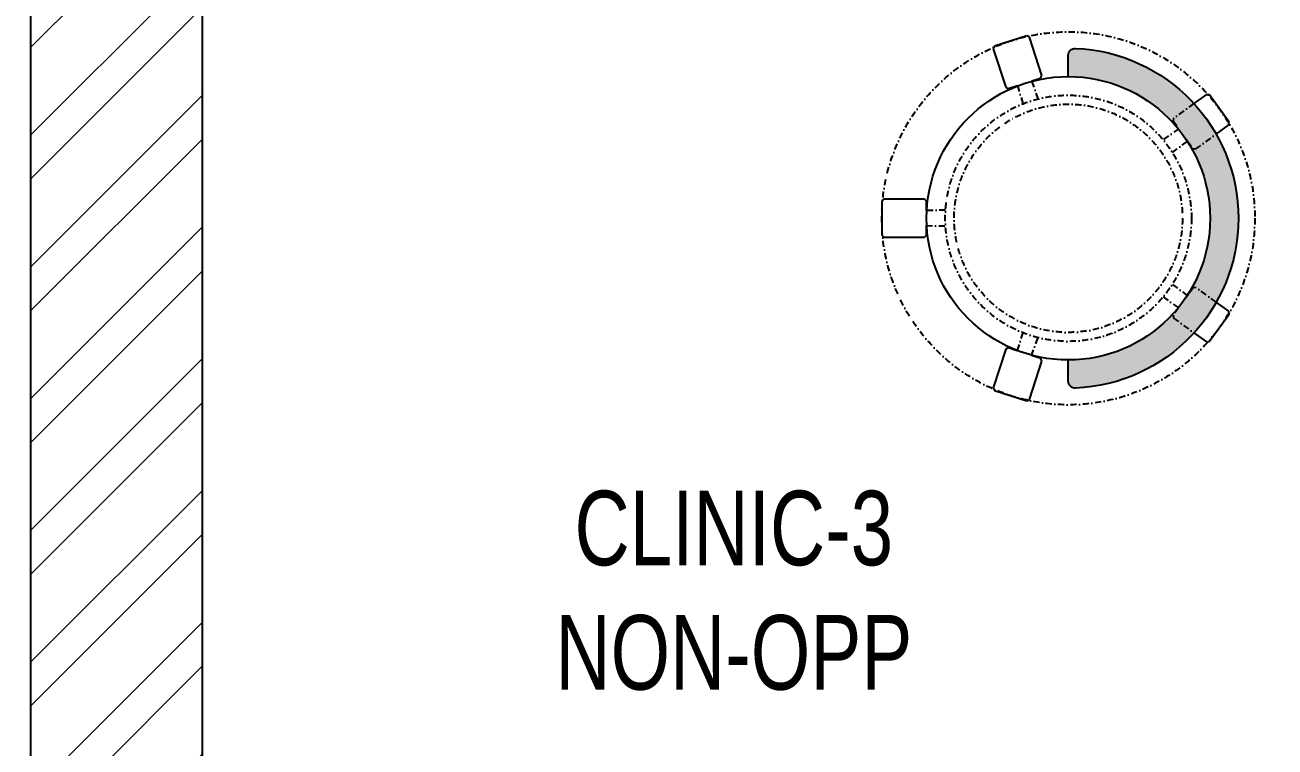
# Model space of a CAD drawing. Header units: feet. Extents: x 2962375 to 2970774, y -5767548 to -5746399.
# Drawn here: x 2962605 to 2964280, y -5752400 to -5751432 of the extents above; entities that cross this region are included whole.
import ezdxf

# ---------------------------------------------------------------- set-up
doc = ezdxf.new("R2010")
doc.units = ezdxf.units.FT
doc.header["$LTSCALE"] = 33
doc.header["$MEASUREMENT"] = 0
doc.linetypes.add('DASHDOT2', pattern=[0.5, 0.25, -0.125, 0, -0.125])
doc.layers.add('A-WALL', color=1, linetype='Continuous')
for name, color, linetype, lineweight in [('HATCH', 9, 'Continuous', 9), ('LENS-DIM', 252, 'Continuous', 5), ('LENS-FURNITURE', 13, 'Continuous', 9), ('LENS-TEXT', 31, 'Continuous', 5), ('LN-ELEVATION-1', 81, 'Continuous', 25), ('LN-HATCH', 251, 'Continuous', 0)]:
    doc.layers.add(name, color=color, linetype=linetype, lineweight=lineweight)
doc.styles.add('LK TXT', font='GILC____.TTF', dxfattribs={"height": 100})

# ---------------------------------------------------------------- blocks, each defined once
blk = doc.blocks.new('DR STOOL')
at = {"layer": 'HATCH'}
h = blk.add_hatch(dxfattribs=at)
h.set_pattern_fill('ANSI36', color=250, angle=-90.00000000000001)
h.set_pattern_definition([(315, (-227.8099174643867, 917.3997257252777), (6.173926083235043, -1.683798022700468), [7.9375, -1.587499999999999, 0, -1.587499999999999])])
edge = h.paths.add_edge_path()
edge.add_line((-190.0000000041909, 4.511094e-10), (-218.6899174675346, 4.511094e-10))
edge.add_arc((-218.6899174670689, 9.120000000388245), 9.119999999940092, 177.6119845363388, 269.9999999996136, ccw=False)
edge.add_arc((-1.8626451e-09, 3.565219e-10), 228.000000002257, 2.3880154632688004, 177.6119845367313, ccw=False)
edge.add_arc((218.6899174633436, 9.120000000497384), 9.120000000051716, -90.00000000034493, 2.3880154629299, ccw=False)
edge.add_line((218.6899174633436, 4.511094e-10), (190, 4.511094e-10))
edge.add_arc((-1.8626451e-09, 4.511094e-10), 190.000000001979, -1.27e-14, 180)
at = {"layer": 'LN-ELEVATION-1', "color": 1, "ltscale": 100}
for p, q in [((-128.6221585394814, 215.4841044476634), (-165.2704676063731, 189.0243927398114)), ((-124.7228340068832, 214.8545704018979), (-128.6221585394814, 215.4841044476634)), ((-112.6981821293011, 198.1996966340157), (-124.7228340068832, 214.8545704018979)), ((124.7553772013634, 214.9803744515593), (112.5488144652918, 198.2845540212292)), ((128.7014972954057, 215.5933048763618), (124.7553772013634, 214.9803744515593)), ((128.7014972954057, 215.5933048763618), (124.7553772013634, 214.9803744515593)), ((165.1911288509145, 188.915192311113), (128.7014972954057, 215.5933048763618)), ((165.1911288509145, 188.915192311113), (128.7014972954057, 215.5933048763618)), ((-165.2704676063731, 189.0243927398114), (-165.9069543029182, 185.0820035930228)), ((-165.9069543029182, 185.0820035930228), (-153.8003208162263, 168.3135803133482)), ((153.6734594982117, 168.4294150282658), (165.7973639420234, 185.0121775862135)), ((165.7973639420234, 185.0121775862135), (165.1911288509145, 188.915192311113)), ((165.7973639420234, 185.0121775862135), (165.1911288509145, 188.915192311113)), ((-191.2928382232785, -35.45407700946089), (-242.9550312487409, -52.24013893969095)), ((-187.9259491492994, -37.1695928365807), (-191.2928382232785, -35.45407700946089)), ((-184.1424400564283, -48.81403796559607), (-187.9259491492994, -37.1695928365807)), ((188.0651108901948, -36.96233201187715), (184.0504167033359, -49.19388854173303)), ((191.3981811110861, -35.27656588272658), (188.0651108901948, -36.96233201187715)), ((243.0100176925771, -52.21682526778022), (191.3981811110861, -35.27656588272658)), ((-242.9550312487409, -52.24013893969095), (-244.7482102331705, -55.75945052818861)), ((-244.7482102331705, -55.75945052818861), (-230.7800458371639, -98.74904560100549)), ((230.715890809428, -98.7280946081737), (244.8123673382215, -55.78040257930116)), ((244.8123673382215, -55.78040257930116), (243.0100176925771, -52.21682526778022)), ((-173.8639617776498, -80.4479453730819), (-177.8421125086024, -68.2044548037811)), ((-175.5596735184081, -83.7759667420105), (-173.8639617776498, -80.4479453730819)), ((177.6922140880488, -68.56540505095472), (173.8739495249465, -80.1985000452405)), ((173.8739495249465, -80.1985000452405), (175.5794035866856, -83.5704969359358)), ((175.5794035866856, -83.5704969359358), (227.1912401677109, -100.5107563209894)), ((-230.7800458371639, -98.74904560100549), (-227.2218665438704, -100.5620286722478)), ((-227.2218665438704, -100.5620286722478), (-175.5596735184081, -83.7759667420105)), ((227.1912401677109, -100.5107563209894), (230.715890809428, -98.7280946081737)), ((-22.72193054761737, -190.2142363802995), (-25.39390889601782, -192.886214728569)), ((-25.39390889601782, -192.886214728569), (-25.39390889601782, -247.2070584567482)), ((-10.47823652112856, -190.2142363802995), (-22.72193054761737, -190.2142363802995)), ((22.78362171910703, -190.2142363802995), (9.910054048988968, -190.2142363802995)), ((25.42475448176265, -192.8553691428751), (22.78362171910703, -190.2142363802995)), ((25.42475448176265, -247.1762128710543), (25.42475448176265, -192.8553691428751)), ((-25.39390889601782, -247.2070584567482), (-22.60096735274419, -250)), ((-22.60096735274419, -250), (22.60096735274419, -250)), ((22.60096735274419, -250), (25.42475448176265, -247.1762128710543))]:
    blk.add_line(p, q, dxfattribs=at)
at = {"layer": 'LN-ELEVATION-1', "linetype": 'DASHDOT2'}
for p, q in [((-92.92521573789418, 170.8129362839827), (-112.6981821293011, 198.1996966340157)), ((112.5488144652918, 198.2845540212292), (92.69529851106927, 171.1294289919315)), ((-153.8003208162263, 168.3135803133482), (-134.1093360339291, 141.0403694751003)), ((-93.52748446213081, 167.0824927485227), (-92.92521573789418, 170.8129362839827)), ((92.69529851106927, 171.1294289919315), (93.26858203159645, 167.4385604566923)), ((133.7372852512635, 141.1612321265929), (153.6734594982117, 168.4294150282658)), ((-103.4542870586738, 159.9154408004979), (-93.52748446213081, 167.0824927485227)), ((-88.15393704269081, 139.4771787207864), (-103.4542870586738, 159.9154408004979)), ((103.6608748426661, 159.8406005539291), (88.19885099539533, 139.4487815762331)), ((93.26858203159645, 167.4385604566923), (103.6608748426661, 159.8406005539291)), ((-134.1093360339291, 141.0403694751003), (-130.4219571123831, 140.4450534014686)), ((-130.4219571123831, 140.4450534014686), (-119.9844727469608, 147.9808124662595)), ((-119.9844727469608, 147.9808124662595), (-105.3687285655178, 126.9741353208374)), ((105.4096150295809, 126.94019481352), (120.1194891873747, 147.8074627162714)), ((120.1194891873747, 147.8074627162714), (130.0033113472163, 140.5812532722048)), ((130.0033113472163, 140.5812532722048), (133.7372852512635, 141.1612321265929)), ((-159.954806596972, -40.49024384317454), (-184.1424400564283, -48.81403796559607)), ((184.0504167033359, -49.19388854173303), (159.8786162491887, -40.79004861696012)), ((-177.8421125086024, -68.2044548037811), (-153.4148110738024, -60.73628028803068)), ((153.3006618716754, -61.02382378749462), (177.6922140880488, -68.56540505095472)), ((-10.92024635523557, -164.6382343793375), (-10.47823652112856, -190.2142363802995)), ((9.910054048988968, -190.2142363802995), (10.35584833659231, -164.674698740353))]:
    blk.add_line(p, q, dxfattribs=at)
at = {"layer": 'LN-ELEVATION-1', "color": 1, "ltscale": 100}
blk.add_lwpolyline([(-190.0000000023283, 0), (-218.6899174656719, 0, -0.4264743413925903), (-227.8019973598421, 9.5, -0.959166304662544), (227.8019973593764, 9.5, -0.4264743413925903), (218.6899174647406, 0), (190.0000000013969, 0)], format="xyb", dxfattribs=at)
at = {"layer": 'LN-ELEVATION-1', "linetype": 'DASHDOT2'}
for radius in [250, 165, 153]:
    blk.add_circle((0, 0), radius, dxfattribs=at)
at = {"layer": 'LN-ELEVATION-1', "color": 1, "ltscale": 100}
blk.add_circle((0, 0), 190, dxfattribs=at)
blk = doc.blocks.new('A$C85344c99')
at = {"layer": 'LN-HATCH'}
h = blk.add_hatch(dxfattribs=at)
h.set_pattern_fill('ANSI32', color=256, scale=333, angle=180)
h.set_pattern_definition([(225, (-5558163.120870256, 5269426.97874028), (88.29995930067012, -88.29995930067015), []), (225, (-5558221.987509691, 5269426.97874028), (88.29995930067012, -88.29995930067015), [])])
h.paths.add_polyline_path([(-2806.24108709395, -19540.76680643111), (-2576.241087093949, -19540.76680643111), (-2576.241087093949, -13800.76680643111), (-2806.24108709395, -13800.76680643111)])
h.paths.add_polyline_path([(-2798.241087093949, -13140.76680643111), (-2568.241087093949, -13140.76680643111), (-2568.241087093949, -7407.766806431116), (-2798.241087093949, -7407.766806431116)])
h.paths.add_polyline_path([(-2798.241087093949, -6752.766806431115), (-2568.241087093949, -6752.766806431115), (-2568.241087093949, 205.2331935688853), (-2798.241087093949, 205.2331935688853)])
h.paths.add_polyline_path([(-2396.241087093949, 683.2331935688853), (4730.758912906981, 683.2331935688853), (4730.758912906981, 913.2331935688853), (-2396.241087093949, 913.2331935688853)])
at = {"layer": 'A-WALL'}
for points in [[(-2798.241087093949, -6752.766806431115), (-2798.241087093949, 205.2331935688853)], [(-2568.241087093949, -6752.766806431115), (-2568.241087093949, 205.2331935688853)]]:
    blk.add_lwpolyline(points, dxfattribs=at)

msp = doc.modelspace()

# ---------------------------------------------------------------- block references
at = {"layer": 'LENS-DIM', "color": 2}
msp.add_blockref('A$C85344c99', (2965410.838690459, -5747311.779670825), dxfattribs=at)
at = {"layer": 'LENS-FURNITURE', "rotation": 270}
msp.add_blockref('DR STOOL', (2964002.917433469, -5751690.685923352), dxfattribs=at)

# ---------------------------------------------------------------- texts
at = {"layer": 'LENS-TEXT', "color": 0, "linetype": 'Continuous', "ltscale": 3, "insert": (2963554.653264213, -5752189.992738106), "char_height": 100, "attachment_point": 5, "style": 'LK TXT'}
msp.add_mtext_dynamic_manual_height_columns('{\\C7;CLINIC-3\\PNON-OPP}', width=730.5073781448633, gutter_width=0.9999999999999992, heights=[0], dxfattribs=at)

doc.saveas('drawing.dxf')
